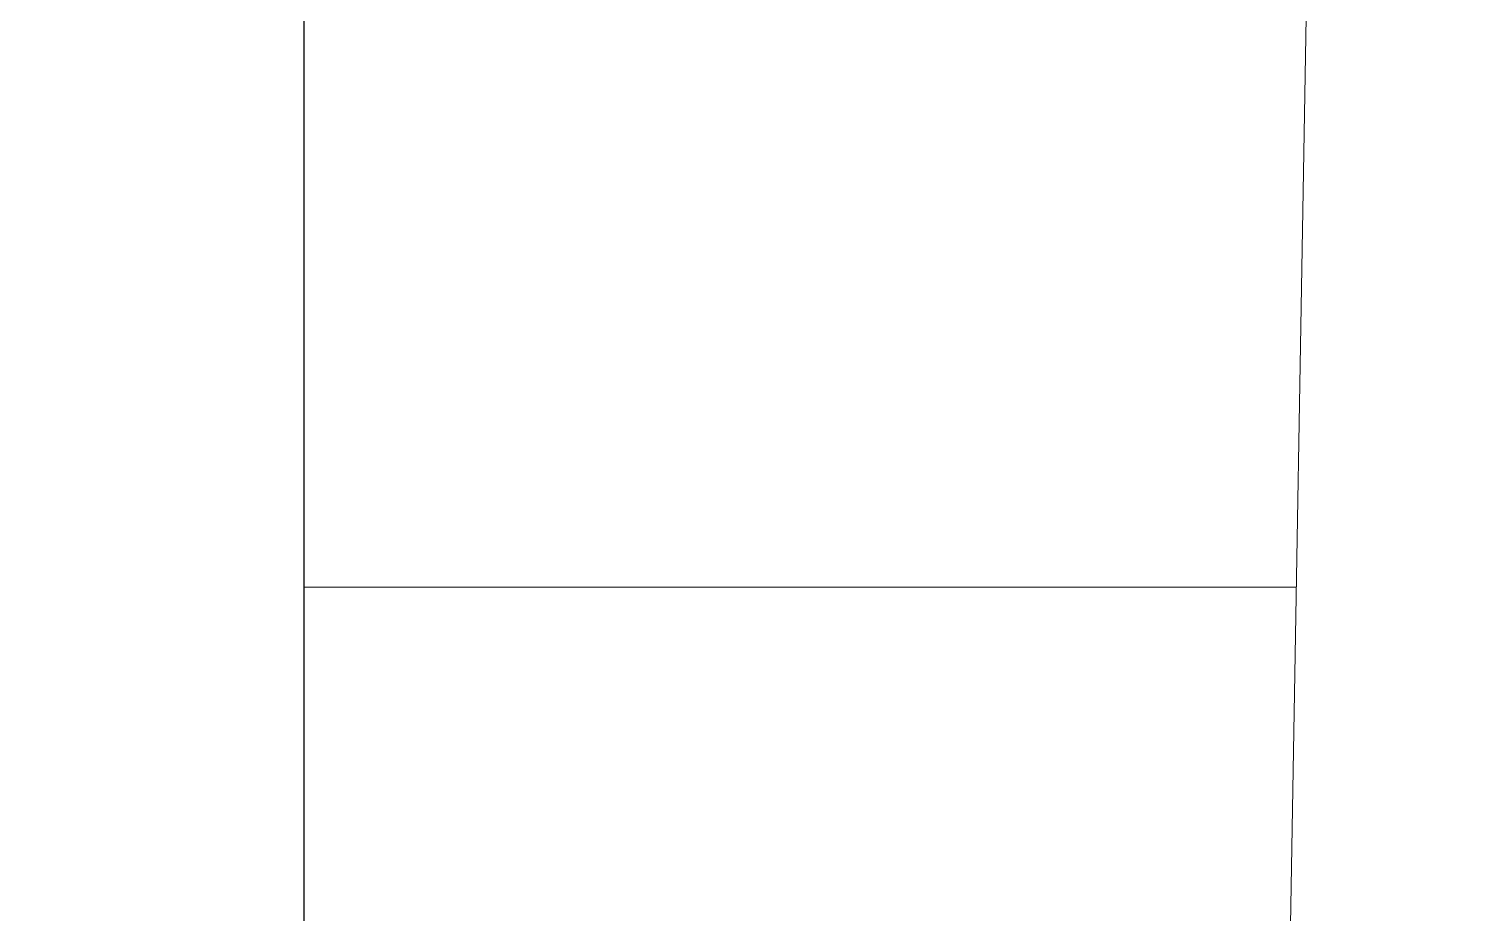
# Model space of a CAD drawing. Header units: millimetres. Extents: x -10020 to 20888, y -4665 to 12339.
# Drawn here: x 1164.3 to 1284.3, y 3122.2 to 3196.5 of the extents above; entities that cross this region are included whole.
import ezdxf

# ---------------------------------------------------------------- set-up
doc = ezdxf.new("R2010")
doc.units = ezdxf.units.MM
doc.layers.add('A-FLOR-HRAL', color=11, linetype='Continuous', lineweight=9)

# ---------------------------------------------------------------- blocks, each defined once
blk = doc.blocks.new('Railing - 2_ 8_-V6-West')
at = {"layer": 'A-FLOR-HRAL'}
blk.add_line((1270.58, 3149.6), (1187.35, 3149.6), dxfattribs=at)
blk = doc.blocks.new('Railing - Railing-380087-West')
blk.add_blockref('Railing - 2_ 8_-V6-West', (0, 0))
blk = doc.blocks.new('Top Rail Type - Top Rail_Internal_-407996-West')
at = {"layer": 'A-FLOR-HRAL'}
blk.add_line((1284.32, 3941.28), (1268.81, 3048), dxfattribs=at)

msp = doc.modelspace()

# ---------------------------------------------------------------- hatches: boundary and pattern name
at = {"lineweight": 9}
h = msp.add_hatch(dxfattribs=at)
h.set_pattern_fill('FP_2', color=256, style=0, pattern_type=2)
h.set_pattern_definition([(0, (960.34, 3048), (0, 203.2), []), (90, (960.34, 3048), (-203.2, 203.2), [203.2, -203.2])])
h.paths.add_polyline_path([(982.15, 3048), (1187.35, 3048), (1187.35, 3962.4), (733.33, 3962.4), (733.33, 3048), (979.31, 3048)])

# ---------------------------------------------------------------- linework, layer by layer
msp.add_line((1187.35, 3962.4), (1187.35, 3048))

# ---------------------------------------------------------------- block references
for name in ['Top Rail Type - Top Rail_Internal_-407996-West', 'Railing - Railing-380087-West']:
    msp.add_blockref(name, (0, 0))

doc.saveas('drawing.dxf')
